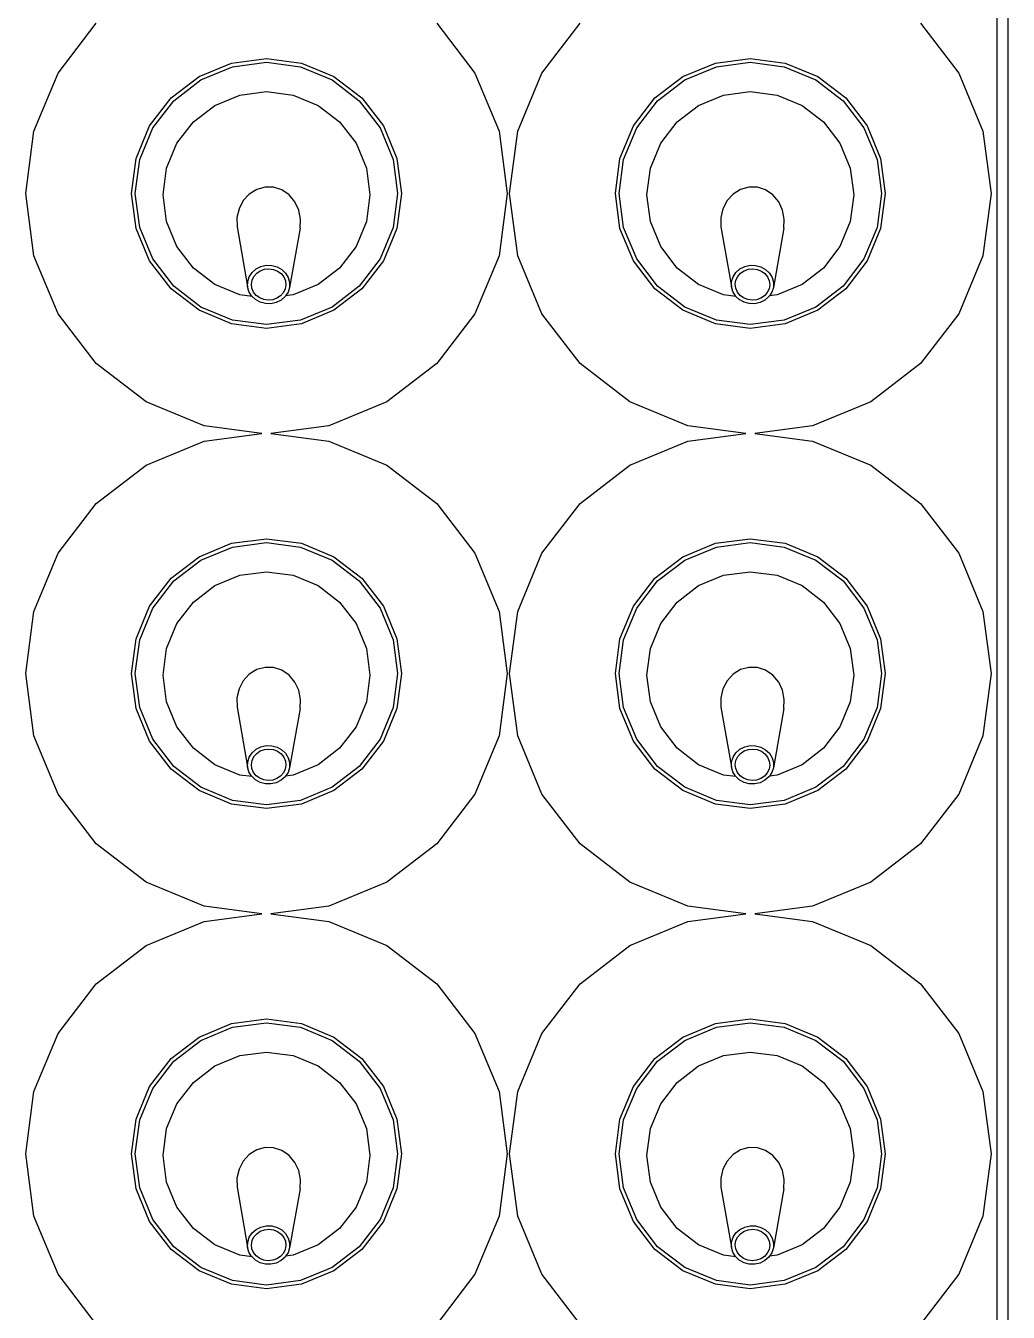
# Model space of a CAD drawing. Header units: millimetres. Extents: x 2562 to 7288, y 778 to 5635.
# Drawn here: x 5884.23 to 5901.34, y 1688.04 to 1710.43 of the extents above; entities that cross this region are included whole.
import ezdxf

# ---------------------------------------------------------------- set-up
doc = ezdxf.new("R2010")
doc.units = ezdxf.units.MM
doc.layers.add('0-gnl-gor3', color=252, linetype='Continuous')
doc.layers.add('2-tef-sabit', color=251, linetype='Continuous')

# ---------------------------------------------------------------- blocks, each defined once
blk = doc.blocks.new('ice well')
at = {"layer": '0-gnl-gor3'}
for p, q in [((62759.69, 6384.34), (62769.8, 6388.53)), ((62769.8, 6388.53), (62780.65, 6389.95)), ((62780.65, 6389.95), (62791.49, 6388.53)), ((62791.49, 6388.53), (62801.6, 6384.34)), ((62843.3, 6384.34), (62853.41, 6388.53)), ((62853.41, 6388.53), (62864.26, 6389.95)), ((62864.26, 6389.95), (62875.1, 6388.53)), ((62875.1, 6388.53), (62885.21, 6384.34)), ((62926.91, 6384.34), (62937.02, 6388.53)), ((62937.02, 6388.53), (62947.87, 6389.95)), ((62947.87, 6389.95), (62958.71, 6388.53)), ((62958.71, 6388.53), (62968.82, 6384.34)), ((62751.01, 6377.68), (62759.69, 6384.34)), ((62801.6, 6384.34), (62810.28, 6377.68)), ((62834.62, 6377.68), (62843.3, 6384.34)), ((62885.21, 6384.34), (62893.89, 6377.68)), ((62918.23, 6377.68), (62926.91, 6384.34)), ((62968.82, 6384.34), (62977.5, 6377.68)), ((62810.28, 6377.68), (62816.94, 6369)), ((62827.96, 6369), (62834.62, 6377.68)), ((62893.89, 6377.68), (62900.55, 6369)), ((62911.57, 6369), (62918.23, 6377.68)), ((62768.9, 6368.39), (62774.56, 6370.74)), ((62769.23, 6367.82), (62774.73, 6370.1)), ((62774.56, 6370.74), (62780.65, 6371.54)), ((62774.73, 6370.1), (62780.65, 6370.88)), ((62780.65, 6371.54), (62786.73, 6370.74)), ((62780.65, 6370.88), (62786.56, 6370.1)), ((62786.56, 6370.1), (62792.06, 6367.82)), ((62786.73, 6370.74), (62792.39, 6368.39)), ((62852.51, 6368.39), (62858.17, 6370.74)), ((62852.84, 6367.82), (62858.34, 6370.1)), ((62858.17, 6370.74), (62864.26, 6371.54)), ((62858.34, 6370.1), (62864.26, 6370.88)), ((62864.26, 6371.54), (62870.34, 6370.74)), ((62864.26, 6370.88), (62870.17, 6370.1)), ((62870.17, 6370.1), (62875.67, 6367.82)), ((62870.34, 6370.74), (62876, 6368.39)), ((62936.12, 6368.39), (62941.78, 6370.74)), ((62936.45, 6367.82), (62941.95, 6370.1)), ((62941.78, 6370.74), (62947.87, 6371.54)), ((62941.95, 6370.1), (62947.87, 6370.88)), ((62947.87, 6371.54), (62953.95, 6370.74)), ((62947.87, 6370.88), (62953.78, 6370.1)), ((62953.78, 6370.1), (62959.28, 6367.82)), ((62953.95, 6370.74), (62959.61, 6368.39)), ((62764.03, 6364.66), (62768.9, 6368.39)), ((62764.5, 6364.19), (62769.23, 6367.82)), ((62792.06, 6367.82), (62796.79, 6364.19)), ((62792.39, 6368.39), (62797.26, 6364.66)), ((62816.94, 6369), (62821.13, 6358.89)), ((62823.77, 6358.89), (62827.96, 6369)), ((62847.64, 6364.66), (62852.51, 6368.39)), ((62848.11, 6364.19), (62852.84, 6367.82)), ((62875.67, 6367.82), (62880.4, 6364.19)), ((62876, 6368.39), (62880.87, 6364.66)), ((62900.55, 6369), (62904.74, 6358.89)), ((62907.38, 6358.89), (62911.57, 6369)), ((62931.25, 6364.66), (62936.12, 6368.39)), ((62931.72, 6364.19), (62936.45, 6367.82)), ((62959.28, 6367.82), (62964.01, 6364.19)), ((62959.61, 6368.39), (62964.48, 6364.66)), ((62771.39, 6363.63), (62775.73, 6365.43)), ((62775.73, 6365.43), (62780.39, 6366.05)), ((62780.39, 6366.05), (62785.05, 6365.43)), ((62785.05, 6365.43), (62789.39, 6363.63)), ((62855, 6363.63), (62859.34, 6365.43)), ((62859.34, 6365.43), (62864, 6366.05)), ((62864, 6366.05), (62868.66, 6365.43)), ((62868.66, 6365.43), (62873, 6363.63)), ((62938.61, 6363.63), (62942.95, 6365.43)), ((62942.95, 6365.43), (62947.61, 6366.05)), ((62947.61, 6366.05), (62952.27, 6365.43)), ((62952.27, 6365.43), (62956.61, 6363.63)), ((62760.3, 6359.79), (62764.03, 6364.66)), ((62760.87, 6359.46), (62764.5, 6364.19)), ((62767.66, 6360.77), (62771.39, 6363.63)), ((62789.39, 6363.63), (62793.11, 6360.77)), ((62796.79, 6364.19), (62800.42, 6359.46)), ((62797.26, 6364.66), (62800.99, 6359.79)), ((62843.91, 6359.79), (62847.64, 6364.66)), ((62844.48, 6359.46), (62848.11, 6364.19)), ((62851.27, 6360.77), (62855, 6363.63)), ((62873, 6363.63), (62876.72, 6360.77)), ((62880.4, 6364.19), (62884.03, 6359.46)), ((62880.87, 6364.66), (62884.6, 6359.79)), ((62927.52, 6359.79), (62931.25, 6364.66)), ((62928.09, 6359.46), (62931.72, 6364.19)), ((62934.88, 6360.77), (62938.61, 6363.63)), ((62956.61, 6363.63), (62960.33, 6360.77)), ((62964.01, 6364.19), (62967.64, 6359.46)), ((62964.48, 6364.66), (62968.21, 6359.79)), ((62757.95, 6354.13), (62760.3, 6359.79)), ((62758.59, 6353.96), (62760.87, 6359.46)), ((62764.8, 6357.05), (62767.66, 6360.77)), ((62793.11, 6360.77), (62795.98, 6357.05)), ((62800.42, 6359.46), (62802.7, 6353.96)), ((62800.99, 6359.79), (62803.34, 6354.13)), ((62821.13, 6358.89), (62822.45, 6348.83)), ((62822.45, 6348.83), (62823.77, 6358.89)), ((62841.56, 6354.13), (62843.91, 6359.79)), ((62842.2, 6353.96), (62844.48, 6359.46)), ((62848.41, 6357.05), (62851.27, 6360.77)), ((62876.72, 6360.77), (62879.59, 6357.05)), ((62884.03, 6359.46), (62886.31, 6353.96)), ((62884.6, 6359.79), (62886.95, 6354.13)), ((62904.74, 6358.89), (62906.06, 6348.83)), ((62906.06, 6348.83), (62907.38, 6358.89)), ((62925.17, 6354.13), (62927.52, 6359.79)), ((62925.81, 6353.96), (62928.09, 6359.46)), ((62932.02, 6357.05), (62934.88, 6360.77)), ((62960.33, 6360.77), (62963.19, 6357.05)), ((62967.64, 6359.46), (62969.92, 6353.96)), ((62968.21, 6359.79), (62970.56, 6354.13)), ((62763, 6352.7), (62764.8, 6357.05)), ((62795.98, 6357.05), (62797.77, 6352.7)), ((62846.61, 6352.7), (62848.41, 6357.05)), ((62879.59, 6357.05), (62881.38, 6352.7)), ((62930.22, 6352.7), (62932.02, 6357.05)), ((62963.19, 6357.05), (62964.99, 6352.7)), ((62757.15, 6348.05), (62757.95, 6354.13)), ((62757.81, 6348.05), (62758.59, 6353.96)), ((62762.72, 6350.55), (62763, 6352.7)), ((62774.84, 6353.17), (62764.42, 6351.33)), ((62776.43, 6353.19), (62774.84, 6353.17)), ((62777.99, 6352.82), (62776.43, 6353.19)), ((62779.39, 6352.1), (62777.99, 6352.82)), ((62780.54, 6351.05), (62779.39, 6352.1)), ((62797.77, 6352.7), (62798.39, 6348.05)), ((62802.7, 6353.96), (62803.48, 6348.05)), ((62803.34, 6354.13), (62804.14, 6348.05)), ((62840.76, 6348.05), (62841.56, 6354.13)), ((62841.42, 6348.05), (62842.2, 6353.96)), ((62846.33, 6350.55), (62846.61, 6352.7)), ((62858.45, 6353.17), (62848.03, 6351.33)), ((62860.04, 6353.19), (62858.45, 6353.17)), ((62861.6, 6352.82), (62860.04, 6353.19)), ((62863, 6352.1), (62861.6, 6352.82)), ((62864.15, 6351.05), (62863, 6352.1)), ((62881.38, 6352.7), (62882, 6348.05)), ((62886.31, 6353.96), (62887.09, 6348.05)), ((62886.95, 6354.13), (62887.75, 6348.05)), ((62924.37, 6348.05), (62925.17, 6354.13)), ((62925.03, 6348.05), (62925.81, 6353.96)), ((62929.94, 6350.55), (62930.22, 6352.7)), ((62942.06, 6353.17), (62931.64, 6351.33)), ((62943.65, 6353.19), (62942.06, 6353.17)), ((62945.21, 6352.82), (62943.65, 6353.19)), ((62946.61, 6352.1), (62945.21, 6352.82)), ((62947.76, 6351.05), (62946.61, 6352.1)), ((62964.99, 6352.7), (62965.61, 6348.05)), ((62969.92, 6353.96), (62970.7, 6348.05)), ((62970.56, 6354.13), (62971.36, 6348.05)), ((62761.71, 6349.15), (62762.17, 6349.97)), ((62762.17, 6349.97), (62762.72, 6350.55)), ((62762.44, 6349.23), (62762.89, 6349.84)), ((62762.72, 6350.55), (62762.8, 6350.64)), ((62762.8, 6350.64), (62763.57, 6351.1)), ((62762.89, 6349.84), (62763.47, 6350.3)), ((62763.47, 6350.3), (62764.13, 6350.59)), ((62763.57, 6351.1), (62764.42, 6351.33)), ((62764.13, 6350.59), (62764.84, 6350.67)), ((62764.42, 6351.33), (62765.3, 6351.31)), ((62764.84, 6350.67), (62765.55, 6350.55)), ((62765.3, 6351.31), (62766.14, 6351.04)), ((62765.55, 6350.55), (62766.21, 6350.24)), ((62766.14, 6351.04), (62766.89, 6350.54)), ((62766.21, 6350.24), (62766.76, 6349.75)), ((62766.76, 6349.75), (62767.19, 6349.12)), ((62766.89, 6350.54), (62767.49, 6349.85)), ((62767.49, 6349.85), (62767.92, 6349.01)), ((62781.35, 6349.75), (62780.54, 6351.05)), ((62781.75, 6348.3), (62781.35, 6349.75)), ((62845.32, 6349.15), (62845.78, 6349.97)), ((62845.78, 6349.97), (62846.33, 6350.55)), ((62846.05, 6349.23), (62846.5, 6349.84)), ((62846.33, 6350.55), (62846.41, 6350.64)), ((62846.41, 6350.64), (62847.18, 6351.1)), ((62846.5, 6349.84), (62847.08, 6350.3)), ((62847.08, 6350.3), (62847.74, 6350.59)), ((62847.18, 6351.1), (62848.03, 6351.33)), ((62847.74, 6350.59), (62848.45, 6350.67)), ((62848.03, 6351.33), (62848.91, 6351.31)), ((62848.45, 6350.67), (62849.16, 6350.55)), ((62848.91, 6351.31), (62849.75, 6351.04)), ((62849.16, 6350.55), (62849.82, 6350.24)), ((62849.75, 6351.04), (62850.5, 6350.54)), ((62849.82, 6350.24), (62850.37, 6349.75)), ((62850.37, 6349.75), (62850.8, 6349.12)), ((62850.5, 6350.54), (62851.1, 6349.85)), ((62851.1, 6349.85), (62851.53, 6349.01)), ((62864.96, 6349.75), (62864.15, 6351.05)), ((62865.36, 6348.3), (62864.96, 6349.75)), ((62928.93, 6349.15), (62929.39, 6349.97)), ((62929.39, 6349.97), (62929.94, 6350.55)), ((62929.66, 6349.23), (62930.11, 6349.84)), ((62929.94, 6350.55), (62930.02, 6350.64)), ((62930.02, 6350.64), (62930.79, 6351.1)), ((62930.11, 6349.84), (62930.69, 6350.3)), ((62930.69, 6350.3), (62931.35, 6350.59)), ((62930.79, 6351.1), (62931.64, 6351.33)), ((62931.35, 6350.59), (62932.06, 6350.67)), ((62931.64, 6351.33), (62932.52, 6351.31)), ((62932.06, 6350.67), (62932.77, 6350.55)), ((62932.52, 6351.31), (62933.36, 6351.04)), ((62932.77, 6350.55), (62933.43, 6350.24)), ((62933.36, 6351.04), (62934.11, 6350.54)), ((62933.43, 6350.24), (62933.98, 6349.75)), ((62933.98, 6349.75), (62934.41, 6349.12)), ((62934.11, 6350.54), (62934.71, 6349.85)), ((62934.71, 6349.85), (62935.14, 6349.01)), ((62948.57, 6349.75), (62947.76, 6351.05)), ((62948.97, 6348.3), (62948.57, 6349.75)), ((62757.95, 6341.96), (62757.15, 6348.05)), ((62758.59, 6342.13), (62757.81, 6348.05)), ((62761.45, 6347.27), (62761.47, 6348.23)), ((62761.47, 6348.23), (62761.71, 6349.15)), ((62762.05, 6347.73), (62762.16, 6348.51)), ((62762.13, 6346.96), (62762.05, 6347.73)), ((62762.16, 6348.51), (62762.44, 6349.23)), ((62767.19, 6349.12), (62767.45, 6348.39)), ((62767.53, 6347.61), (62767.42, 6346.84)), ((62767.45, 6348.39), (62767.53, 6347.61)), ((62767.92, 6349.01), (62768.13, 6348.08)), ((62768.13, 6348.08), (62768.11, 6347.12)), ((62781.72, 6346.81), (62781.75, 6348.3)), ((62798.39, 6348.05), (62797.77, 6343.39)), ((62803.48, 6348.05), (62802.7, 6342.13)), ((62804.14, 6348.05), (62803.34, 6341.96)), ((62841.56, 6341.96), (62840.76, 6348.05)), ((62842.2, 6342.13), (62841.42, 6348.05)), ((62845.06, 6347.27), (62845.08, 6348.23)), ((62845.08, 6348.23), (62845.32, 6349.15)), ((62845.66, 6347.73), (62845.77, 6348.51)), ((62845.74, 6346.96), (62845.66, 6347.73)), ((62845.77, 6348.51), (62846.05, 6349.23)), ((62850.8, 6349.12), (62851.06, 6348.39)), ((62851.14, 6347.61), (62851.03, 6346.84)), ((62851.06, 6348.39), (62851.14, 6347.61)), ((62851.53, 6349.01), (62851.74, 6348.08)), ((62851.74, 6348.08), (62851.72, 6347.12)), ((62865.33, 6346.81), (62865.36, 6348.3)), ((62882, 6348.05), (62881.38, 6343.39)), ((62887.09, 6348.05), (62886.31, 6342.13)), ((62887.75, 6348.05), (62886.95, 6341.96)), ((62925.17, 6341.96), (62924.37, 6348.05)), ((62925.81, 6342.13), (62925.03, 6348.05)), ((62928.67, 6347.27), (62928.69, 6348.23)), ((62928.69, 6348.23), (62928.93, 6349.15)), ((62929.27, 6347.73), (62929.38, 6348.51)), ((62929.35, 6346.96), (62929.27, 6347.73)), ((62929.38, 6348.51), (62929.66, 6349.23)), ((62934.41, 6349.12), (62934.67, 6348.39)), ((62934.75, 6347.61), (62934.64, 6346.84)), ((62934.67, 6348.39), (62934.75, 6347.61)), ((62935.14, 6349.01), (62935.35, 6348.08)), ((62935.35, 6348.08), (62935.33, 6347.12)), ((62948.94, 6346.81), (62948.97, 6348.3)), ((62965.61, 6348.05), (62964.99, 6343.39)), ((62970.7, 6348.05), (62969.92, 6342.13)), ((62971.36, 6348.05), (62970.56, 6341.96)), ((62761.66, 6346.34), (62761.45, 6347.27)), ((62762.08, 6345.49), (62761.66, 6346.34)), ((62762.69, 6344.8), (62762.08, 6345.49)), ((62762.39, 6346.23), (62762.13, 6346.96)), ((62762.81, 6345.6), (62762.39, 6346.23)), ((62763.37, 6345.11), (62762.81, 6345.6)), ((62766.68, 6345.51), (62766.11, 6345.04)), ((62767.13, 6346.12), (62766.68, 6345.51)), ((62767.41, 6345.37), (62766.78, 6344.71)), ((62767.42, 6346.84), (62767.13, 6346.12)), ((62767.86, 6346.2), (62767.41, 6345.37)), ((62768.11, 6347.12), (62767.86, 6346.2)), ((62780.38, 6344.11), (62781.25, 6345.37)), ((62781.25, 6345.37), (62781.72, 6346.81)), ((62822.45, 6347.26), (62821.13, 6337.2)), ((62823.77, 6337.2), (62822.45, 6347.26)), ((62845.27, 6346.34), (62845.06, 6347.27)), ((62845.69, 6345.49), (62845.27, 6346.34)), ((62846.3, 6344.8), (62845.69, 6345.49)), ((62846, 6346.23), (62845.74, 6346.96)), ((62846.42, 6345.6), (62846, 6346.23)), ((62846.98, 6345.11), (62846.42, 6345.6)), ((62850.29, 6345.51), (62849.72, 6345.04)), ((62850.74, 6346.12), (62850.29, 6345.51)), ((62851.02, 6345.37), (62850.39, 6344.71)), ((62851.03, 6346.84), (62850.74, 6346.12)), ((62851.47, 6346.2), (62851.02, 6345.37)), ((62851.72, 6347.12), (62851.47, 6346.2)), ((62863.99, 6344.11), (62864.86, 6345.37)), ((62864.86, 6345.37), (62865.33, 6346.81)), ((62906.06, 6347.26), (62904.74, 6337.2)), ((62907.38, 6337.2), (62906.06, 6347.26)), ((62928.88, 6346.34), (62928.67, 6347.27)), ((62929.3, 6345.49), (62928.88, 6346.34)), ((62929.91, 6344.8), (62929.3, 6345.49)), ((62929.61, 6346.23), (62929.35, 6346.96)), ((62930.03, 6345.6), (62929.61, 6346.23)), ((62930.59, 6345.11), (62930.03, 6345.6)), ((62933.9, 6345.51), (62933.33, 6345.04)), ((62934.35, 6346.12), (62933.9, 6345.51)), ((62934.63, 6345.37), (62934, 6344.71)), ((62934.64, 6346.84), (62934.35, 6346.12)), ((62935.08, 6346.2), (62934.63, 6345.37)), ((62935.33, 6347.12), (62935.08, 6346.2)), ((62947.6, 6344.11), (62948.47, 6345.37)), ((62948.47, 6345.37), (62948.94, 6346.81)), ((62762.83, 6344.71), (62762.69, 6344.8)), ((62763, 6343.39), (62762.83, 6344.71)), ((62763.44, 6344.3), (62762.83, 6344.71)), ((62764.8, 6339.05), (62763, 6343.39)), ((62764.02, 6344.79), (62763.37, 6345.11)), ((62764.28, 6344.04), (62763.44, 6344.3)), ((62764.73, 6344.67), (62764.02, 6344.79)), ((62765.16, 6344.02), (62764.28, 6344.04)), ((62774.6, 6342.21), (62764.28, 6344.04)), ((62765.44, 6344.76), (62764.73, 6344.67)), ((62766.01, 6344.25), (62765.16, 6344.02)), ((62766.11, 6345.04), (62765.44, 6344.76)), ((62766.78, 6344.71), (62766.01, 6344.25)), ((62777.75, 6342.44), (62779.18, 6343.11)), ((62779.18, 6343.11), (62780.38, 6344.11)), ((62797.77, 6343.39), (62795.98, 6339.05)), ((62846.44, 6344.71), (62846.3, 6344.8)), ((62846.61, 6343.39), (62846.44, 6344.71)), ((62847.05, 6344.3), (62846.44, 6344.71)), ((62848.41, 6339.05), (62846.61, 6343.39)), ((62847.63, 6344.79), (62846.98, 6345.11)), ((62847.89, 6344.04), (62847.05, 6344.3)), ((62848.34, 6344.67), (62847.63, 6344.79)), ((62848.77, 6344.02), (62847.89, 6344.04)), ((62858.21, 6342.21), (62847.89, 6344.04)), ((62849.05, 6344.76), (62848.34, 6344.67)), ((62849.62, 6344.25), (62848.77, 6344.02)), ((62849.72, 6345.04), (62849.05, 6344.76)), ((62850.39, 6344.71), (62849.62, 6344.25)), ((62861.36, 6342.44), (62862.79, 6343.11)), ((62862.79, 6343.11), (62863.99, 6344.11)), ((62881.38, 6343.39), (62879.59, 6339.05)), ((62930.05, 6344.71), (62929.91, 6344.8)), ((62930.22, 6343.39), (62930.05, 6344.71)), ((62930.66, 6344.3), (62930.05, 6344.71)), ((62932.02, 6339.05), (62930.22, 6343.39)), ((62931.24, 6344.79), (62930.59, 6345.11)), ((62931.5, 6344.04), (62930.66, 6344.3)), ((62931.95, 6344.67), (62931.24, 6344.79)), ((62932.38, 6344.02), (62931.5, 6344.04)), ((62941.82, 6342.21), (62931.5, 6344.04)), ((62932.66, 6344.76), (62931.95, 6344.67)), ((62933.23, 6344.25), (62932.38, 6344.02)), ((62933.33, 6345.04), (62932.66, 6344.76)), ((62934, 6344.71), (62933.23, 6344.25)), ((62944.97, 6342.44), (62946.4, 6343.11)), ((62946.4, 6343.11), (62947.6, 6344.11)), ((62964.99, 6343.39), (62963.19, 6339.05)), ((62760.3, 6336.3), (62757.95, 6341.96)), ((62760.87, 6336.63), (62758.59, 6342.13)), ((62774.6, 6342.21), (62776.18, 6342.13)), ((62776.18, 6342.13), (62777.75, 6342.44)), ((62802.7, 6342.13), (62800.42, 6336.63)), ((62803.34, 6341.96), (62800.99, 6336.3)), ((62843.91, 6336.3), (62841.56, 6341.96)), ((62844.48, 6336.63), (62842.2, 6342.13)), ((62858.21, 6342.21), (62859.79, 6342.13)), ((62859.79, 6342.13), (62861.36, 6342.44)), ((62886.31, 6342.13), (62884.03, 6336.63)), ((62886.95, 6341.96), (62884.6, 6336.3)), ((62927.52, 6336.3), (62925.17, 6341.96)), ((62928.09, 6336.63), (62925.81, 6342.13)), ((62941.82, 6342.21), (62943.4, 6342.13)), ((62943.4, 6342.13), (62944.97, 6342.44)), ((62969.92, 6342.13), (62967.64, 6336.63)), ((62970.56, 6341.96), (62968.21, 6336.3)), ((62767.66, 6335.32), (62764.8, 6339.05)), ((62795.98, 6339.05), (62793.11, 6335.32)), ((62851.27, 6335.32), (62848.41, 6339.05)), ((62879.59, 6339.05), (62876.72, 6335.32)), ((62934.88, 6335.32), (62932.02, 6339.05)), ((62963.19, 6339.05), (62960.33, 6335.32)), ((62764.03, 6331.43), (62760.3, 6336.3)), ((62764.5, 6331.9), (62760.87, 6336.63)), ((62800.42, 6336.63), (62796.79, 6331.9)), ((62800.99, 6336.3), (62797.26, 6331.43)), ((62821.13, 6337.2), (62816.94, 6327.09)), ((62827.96, 6327.09), (62823.77, 6337.2)), ((62847.64, 6331.43), (62843.91, 6336.3)), ((62848.11, 6331.9), (62844.48, 6336.63)), ((62884.03, 6336.63), (62880.4, 6331.9)), ((62884.6, 6336.3), (62880.87, 6331.43)), ((62904.74, 6337.2), (62900.55, 6327.09)), ((62911.57, 6327.09), (62907.38, 6337.2)), ((62931.25, 6331.43), (62927.52, 6336.3)), ((62931.72, 6331.9), (62928.09, 6336.63)), ((62967.64, 6336.63), (62964.01, 6331.9)), ((62968.21, 6336.3), (62964.48, 6331.43)), ((62771.39, 6332.46), (62767.66, 6335.32)), ((62793.11, 6335.32), (62789.39, 6332.46)), ((62855, 6332.46), (62851.27, 6335.32)), ((62876.72, 6335.32), (62873, 6332.46)), ((62938.61, 6332.46), (62934.88, 6335.32)), ((62960.33, 6335.32), (62956.61, 6332.46)), ((62769.23, 6328.27), (62764.5, 6331.9)), ((62775.73, 6330.66), (62771.39, 6332.46)), ((62789.39, 6332.46), (62785.05, 6330.66)), ((62796.79, 6331.9), (62792.06, 6328.27)), ((62852.84, 6328.27), (62848.11, 6331.9)), ((62859.34, 6330.66), (62855, 6332.46)), ((62873, 6332.46), (62868.66, 6330.66)), ((62880.4, 6331.9), (62875.67, 6328.27)), ((62936.45, 6328.27), (62931.72, 6331.9)), ((62942.95, 6330.66), (62938.61, 6332.46)), ((62956.61, 6332.46), (62952.27, 6330.66)), ((62964.01, 6331.9), (62959.28, 6328.27)), ((62768.9, 6327.7), (62764.03, 6331.43)), ((62780.39, 6330.05), (62775.73, 6330.66)), ((62785.05, 6330.66), (62780.39, 6330.05)), ((62797.26, 6331.43), (62792.39, 6327.7)), ((62852.51, 6327.7), (62847.64, 6331.43)), ((62864, 6330.05), (62859.34, 6330.66)), ((62868.66, 6330.66), (62864, 6330.05)), ((62880.87, 6331.43), (62876, 6327.7)), ((62936.12, 6327.7), (62931.25, 6331.43)), ((62947.61, 6330.05), (62942.95, 6330.66)), ((62952.27, 6330.66), (62947.61, 6330.05)), ((62964.48, 6331.43), (62959.61, 6327.7)), ((62774.56, 6325.35), (62768.9, 6327.7)), ((62774.73, 6325.99), (62769.23, 6328.27)), ((62792.06, 6328.27), (62786.56, 6325.99)), ((62792.39, 6327.7), (62786.73, 6325.35)), ((62858.17, 6325.35), (62852.51, 6327.7)), ((62858.34, 6325.99), (62852.84, 6328.27)), ((62875.67, 6328.27), (62870.17, 6325.99)), ((62876, 6327.7), (62870.34, 6325.35)), ((62941.78, 6325.35), (62936.12, 6327.7)), ((62941.95, 6325.99), (62936.45, 6328.27)), ((62959.28, 6328.27), (62953.78, 6325.99)), ((62959.61, 6327.7), (62953.95, 6325.35)), ((62780.65, 6324.55), (62774.56, 6325.35)), ((62780.65, 6325.21), (62774.73, 6325.99)), ((62786.56, 6325.99), (62780.65, 6325.21)), ((62786.73, 6325.35), (62780.65, 6324.55)), ((62816.94, 6327.09), (62810.28, 6318.41)), ((62834.62, 6318.41), (62827.96, 6327.09)), ((62864.26, 6324.55), (62858.17, 6325.35)), ((62864.26, 6325.21), (62858.34, 6325.99)), ((62870.17, 6325.99), (62864.26, 6325.21)), ((62870.34, 6325.35), (62864.26, 6324.55)), ((62900.55, 6327.09), (62893.89, 6318.41)), ((62918.23, 6318.41), (62911.57, 6327.09)), ((62947.87, 6324.55), (62941.78, 6325.35)), ((62947.87, 6325.21), (62941.95, 6325.99)), ((62953.78, 6325.99), (62947.87, 6325.21)), ((62953.95, 6325.35), (62947.87, 6324.55)), ((62759.69, 6311.75), (62751.01, 6318.41)), ((62810.28, 6318.41), (62801.6, 6311.75)), ((62843.3, 6311.75), (62834.62, 6318.41)), ((62893.89, 6318.41), (62885.21, 6311.75)), ((62926.91, 6311.75), (62918.23, 6318.41)), ((62977.5, 6318.41), (62968.82, 6311.75)), ((62769.8, 6307.56), (62759.69, 6311.75)), ((62801.6, 6311.75), (62791.49, 6307.56)), ((62853.41, 6307.56), (62843.3, 6311.75)), ((62885.21, 6311.75), (62875.1, 6307.56)), ((62937.02, 6307.56), (62926.91, 6311.75)), ((62968.82, 6311.75), (62958.71, 6307.56)), ((62780.65, 6306.14), (62769.8, 6307.56)), ((62791.49, 6307.56), (62780.65, 6306.14)), ((62864.26, 6306.14), (62853.41, 6307.56)), ((62875.1, 6307.56), (62864.26, 6306.14)), ((62947.87, 6306.14), (62937.02, 6307.56)), ((62958.71, 6307.56), (62947.87, 6306.14)), ((62769.8, 6304.29), (62780.65, 6305.72)), ((62780.65, 6305.72), (62791.49, 6304.29)), ((62853.41, 6304.29), (62864.26, 6305.72)), ((62864.26, 6305.72), (62875.1, 6304.29)), ((62937.02, 6304.29), (62947.87, 6305.72)), ((62947.87, 6305.72), (62958.71, 6304.29)), ((62759.69, 6300.1), (62769.8, 6304.29)), ((62791.49, 6304.29), (62801.6, 6300.1)), ((62843.3, 6300.1), (62853.41, 6304.29)), ((62875.1, 6304.29), (62885.21, 6300.1)), ((62926.91, 6300.1), (62937.02, 6304.29)), ((62958.71, 6304.29), (62968.82, 6300.1)), ((62751.01, 6293.44), (62759.69, 6300.1)), ((62801.6, 6300.1), (62810.28, 6293.44)), ((62834.62, 6293.44), (62843.3, 6300.1)), ((62885.21, 6300.1), (62893.89, 6293.44)), ((62918.23, 6293.44), (62926.91, 6300.1)), ((62968.82, 6300.1), (62977.5, 6293.44)), ((62810.28, 6293.44), (62816.94, 6284.76)), ((62827.96, 6284.76), (62834.62, 6293.44)), ((62893.89, 6293.44), (62900.55, 6284.76)), ((62911.57, 6284.76), (62918.23, 6293.44)), ((62774.56, 6286.5), (62780.65, 6287.3)), ((62780.65, 6287.3), (62786.73, 6286.5)), ((62858.17, 6286.5), (62864.26, 6287.3)), ((62864.26, 6287.3), (62870.34, 6286.5)), ((62941.78, 6286.5), (62947.87, 6287.3)), ((62947.87, 6287.3), (62953.95, 6286.5)), ((62768.9, 6284.15), (62774.56, 6286.5)), ((62769.23, 6283.59), (62774.73, 6285.87)), ((62774.73, 6285.87), (62780.65, 6286.65)), ((62780.65, 6286.65), (62786.56, 6285.87)), ((62786.56, 6285.87), (62792.06, 6283.59)), ((62786.73, 6286.5), (62792.39, 6284.15)), ((62816.94, 6284.76), (62821.13, 6274.66)), ((62823.77, 6274.66), (62827.96, 6284.76)), ((62852.51, 6284.15), (62858.17, 6286.5)), ((62852.84, 6283.59), (62858.34, 6285.87)), ((62858.34, 6285.87), (62864.26, 6286.65)), ((62864.26, 6286.65), (62870.17, 6285.87)), ((62870.17, 6285.87), (62875.67, 6283.59)), ((62870.34, 6286.5), (62876, 6284.15)), ((62900.55, 6284.76), (62904.74, 6274.66)), ((62907.38, 6274.66), (62911.57, 6284.76)), ((62936.12, 6284.15), (62941.78, 6286.5)), ((62936.45, 6283.59), (62941.95, 6285.87)), ((62941.95, 6285.87), (62947.87, 6286.65)), ((62947.87, 6286.65), (62953.78, 6285.87)), ((62953.78, 6285.87), (62959.28, 6283.59)), ((62953.95, 6286.5), (62959.61, 6284.15)), ((62764.03, 6280.42), (62768.9, 6284.15)), ((62764.5, 6279.96), (62769.23, 6283.59)), ((62792.06, 6283.59), (62796.79, 6279.96)), ((62792.39, 6284.15), (62797.26, 6280.42)), ((62847.64, 6280.42), (62852.51, 6284.15)), ((62848.11, 6279.96), (62852.84, 6283.59)), ((62875.67, 6283.59), (62880.4, 6279.96)), ((62876, 6284.15), (62880.87, 6280.42)), ((62931.25, 6280.42), (62936.12, 6284.15)), ((62931.72, 6279.96), (62936.45, 6283.59)), ((62959.28, 6283.59), (62964.01, 6279.96)), ((62959.61, 6284.15), (62964.48, 6280.42)), ((62760.3, 6275.56), (62764.03, 6280.42)), ((62771.39, 6279.4), (62775.73, 6281.2)), ((62775.73, 6281.2), (62780.39, 6281.81)), ((62780.39, 6281.81), (62785.05, 6281.2)), ((62785.05, 6281.2), (62789.39, 6279.4)), ((62797.26, 6280.42), (62800.99, 6275.56)), ((62843.91, 6275.56), (62847.64, 6280.42)), ((62855, 6279.4), (62859.34, 6281.2)), ((62859.34, 6281.2), (62864, 6281.81)), ((62864, 6281.81), (62868.66, 6281.2)), ((62868.66, 6281.2), (62873, 6279.4)), ((62880.87, 6280.42), (62884.6, 6275.56)), ((62927.52, 6275.56), (62931.25, 6280.42)), ((62938.61, 6279.4), (62942.95, 6281.2)), ((62942.95, 6281.2), (62947.61, 6281.81)), ((62947.61, 6281.81), (62952.27, 6281.2)), ((62952.27, 6281.2), (62956.61, 6279.4)), ((62964.48, 6280.42), (62968.21, 6275.56)), ((62760.87, 6275.23), (62764.5, 6279.96)), ((62767.66, 6276.54), (62771.39, 6279.4)), ((62789.39, 6279.4), (62793.11, 6276.54)), ((62796.79, 6279.96), (62800.42, 6275.23)), ((62844.48, 6275.23), (62848.11, 6279.96)), ((62851.27, 6276.54), (62855, 6279.4)), ((62873, 6279.4), (62876.72, 6276.54)), ((62880.4, 6279.96), (62884.03, 6275.23)), ((62928.09, 6275.23), (62931.72, 6279.96)), ((62934.88, 6276.54), (62938.61, 6279.4)), ((62956.61, 6279.4), (62960.33, 6276.54)), ((62964.01, 6279.96), (62967.64, 6275.23)), ((62764.8, 6272.81), (62767.66, 6276.54)), ((62793.11, 6276.54), (62795.98, 6272.81)), ((62848.41, 6272.81), (62851.27, 6276.54)), ((62876.72, 6276.54), (62879.59, 6272.81)), ((62932.02, 6272.81), (62934.88, 6276.54)), ((62960.33, 6276.54), (62963.19, 6272.81)), ((62757.95, 6269.89), (62760.3, 6275.56)), ((62758.59, 6269.72), (62760.87, 6275.23)), ((62800.42, 6275.23), (62802.7, 6269.72)), ((62800.99, 6275.56), (62803.34, 6269.89)), ((62821.13, 6274.66), (62822.45, 6264.6)), ((62822.45, 6264.6), (62823.77, 6274.66)), ((62841.56, 6269.89), (62843.91, 6275.56)), ((62842.2, 6269.72), (62844.48, 6275.23)), ((62884.03, 6275.23), (62886.31, 6269.72)), ((62884.6, 6275.56), (62886.95, 6269.89)), ((62904.74, 6274.66), (62906.06, 6264.6)), ((62906.06, 6264.6), (62907.38, 6274.66)), ((62925.17, 6269.89), (62927.52, 6275.56)), ((62925.81, 6269.72), (62928.09, 6275.23)), ((62967.64, 6275.23), (62969.92, 6269.72)), ((62968.21, 6275.56), (62970.56, 6269.89)), ((62763, 6268.47), (62764.8, 6272.81)), ((62795.98, 6272.81), (62797.77, 6268.47)), ((62846.61, 6268.47), (62848.41, 6272.81)), ((62879.59, 6272.81), (62881.38, 6268.47)), ((62930.22, 6268.47), (62932.02, 6272.81)), ((62963.19, 6272.81), (62964.99, 6268.47)), ((62757.15, 6263.81), (62757.95, 6269.89)), ((62757.81, 6263.81), (62758.59, 6269.72)), ((62802.7, 6269.72), (62803.48, 6263.81)), ((62803.34, 6269.89), (62804.14, 6263.81)), ((62840.76, 6263.81), (62841.56, 6269.89)), ((62841.42, 6263.81), (62842.2, 6269.72)), ((62886.31, 6269.72), (62887.09, 6263.81)), ((62886.95, 6269.89), (62887.75, 6263.81)), ((62924.37, 6263.81), (62925.17, 6269.89)), ((62925.03, 6263.81), (62925.81, 6269.72)), ((62969.92, 6269.72), (62970.7, 6263.81)), ((62970.56, 6269.89), (62971.36, 6263.81)), ((62762.72, 6266.31), (62763, 6268.47)), ((62762.8, 6266.4), (62763.57, 6266.86)), ((62763.57, 6266.86), (62764.42, 6267.09)), ((62774.84, 6268.94), (62764.42, 6267.09)), ((62764.42, 6267.09), (62765.3, 6267.07)), ((62765.3, 6267.07), (62766.14, 6266.8)), ((62776.43, 6268.95), (62774.84, 6268.94)), ((62777.99, 6268.59), (62776.43, 6268.95)), ((62779.39, 6267.86), (62777.99, 6268.59)), ((62780.54, 6266.81), (62779.39, 6267.86)), ((62797.77, 6268.47), (62798.39, 6263.81)), ((62846.33, 6266.31), (62846.61, 6268.47)), ((62846.41, 6266.4), (62847.18, 6266.86)), ((62847.18, 6266.86), (62848.03, 6267.09)), ((62858.45, 6268.94), (62848.03, 6267.09)), ((62848.03, 6267.09), (62848.91, 6267.07)), ((62848.91, 6267.07), (62849.75, 6266.8)), ((62860.04, 6268.95), (62858.45, 6268.94)), ((62861.6, 6268.59), (62860.04, 6268.95)), ((62863, 6267.86), (62861.6, 6268.59)), ((62864.15, 6266.81), (62863, 6267.86)), ((62881.38, 6268.47), (62882, 6263.81)), ((62929.94, 6266.31), (62930.22, 6268.47)), ((62930.02, 6266.4), (62930.79, 6266.86)), ((62930.79, 6266.86), (62931.64, 6267.09)), ((62942.06, 6268.94), (62931.64, 6267.09)), ((62931.64, 6267.09), (62932.52, 6267.07)), ((62932.52, 6267.07), (62933.36, 6266.8)), ((62943.65, 6268.95), (62942.06, 6268.94)), ((62945.21, 6268.59), (62943.65, 6268.95)), ((62946.61, 6267.86), (62945.21, 6268.59)), ((62947.76, 6266.81), (62946.61, 6267.86)), ((62964.99, 6268.47), (62965.61, 6263.81)), ((62761.47, 6263.99), (62761.71, 6264.91)), ((62761.71, 6264.91), (62762.17, 6265.73)), ((62762.16, 6264.27), (62762.44, 6264.99)), ((62762.17, 6265.73), (62762.72, 6266.31)), ((62762.44, 6264.99), (62762.89, 6265.6)), ((62762.72, 6266.31), (62762.8, 6266.4)), ((62762.89, 6265.6), (62763.47, 6266.06)), ((62763.47, 6266.06), (62764.13, 6266.35)), ((62764.13, 6266.35), (62764.84, 6266.44)), ((62764.84, 6266.44), (62765.55, 6266.32)), ((62765.55, 6266.32), (62766.21, 6266)), ((62766.14, 6266.8), (62766.89, 6266.31)), ((62766.21, 6266), (62766.76, 6265.51)), ((62766.76, 6265.51), (62767.19, 6264.88)), ((62766.89, 6266.31), (62767.49, 6265.61)), ((62767.19, 6264.88), (62767.45, 6264.15)), ((62767.49, 6265.61), (62767.92, 6264.77)), ((62767.92, 6264.77), (62768.13, 6263.84)), ((62781.35, 6265.52), (62780.54, 6266.81)), ((62781.75, 6264.07), (62781.35, 6265.52)), ((62845.08, 6263.99), (62845.32, 6264.91)), ((62845.32, 6264.91), (62845.78, 6265.73)), ((62845.77, 6264.27), (62846.05, 6264.99)), ((62845.78, 6265.73), (62846.33, 6266.31)), ((62846.05, 6264.99), (62846.5, 6265.6)), ((62846.33, 6266.31), (62846.41, 6266.4)), ((62846.5, 6265.6), (62847.08, 6266.06)), ((62847.08, 6266.06), (62847.74, 6266.35)), ((62847.74, 6266.35), (62848.45, 6266.44)), ((62848.45, 6266.44), (62849.16, 6266.32)), ((62849.16, 6266.32), (62849.82, 6266)), ((62849.75, 6266.8), (62850.5, 6266.31)), ((62849.82, 6266), (62850.37, 6265.51)), ((62850.37, 6265.51), (62850.8, 6264.88)), ((62850.5, 6266.31), (62851.1, 6265.61)), ((62850.8, 6264.88), (62851.06, 6264.15)), ((62851.1, 6265.61), (62851.53, 6264.77)), ((62851.53, 6264.77), (62851.74, 6263.84)), ((62864.96, 6265.52), (62864.15, 6266.81)), ((62865.36, 6264.07), (62864.96, 6265.52)), ((62928.69, 6263.99), (62928.93, 6264.91)), ((62928.93, 6264.91), (62929.39, 6265.73)), ((62929.38, 6264.27), (62929.66, 6264.99)), ((62929.39, 6265.73), (62929.94, 6266.31)), ((62929.66, 6264.99), (62930.11, 6265.6)), ((62929.94, 6266.31), (62930.02, 6266.4)), ((62930.11, 6265.6), (62930.69, 6266.06)), ((62930.69, 6266.06), (62931.35, 6266.35)), ((62931.35, 6266.35), (62932.06, 6266.44)), ((62932.06, 6266.44), (62932.77, 6266.32)), ((62932.77, 6266.32), (62933.43, 6266)), ((62933.36, 6266.8), (62934.11, 6266.31)), ((62933.43, 6266), (62933.98, 6265.51)), ((62933.98, 6265.51), (62934.41, 6264.88)), ((62934.11, 6266.31), (62934.71, 6265.61)), ((62934.41, 6264.88), (62934.67, 6264.15)), ((62934.71, 6265.61), (62935.14, 6264.77)), ((62935.14, 6264.77), (62935.35, 6263.84)), ((62948.57, 6265.52), (62947.76, 6266.81)), ((62948.97, 6264.07), (62948.57, 6265.52)), ((62757.95, 6257.73), (62757.15, 6263.81)), ((62758.59, 6257.9), (62757.81, 6263.81)), ((62761.45, 6263.03), (62761.47, 6263.99)), ((62761.66, 6262.1), (62761.45, 6263.03)), ((62762.05, 6263.5), (62762.16, 6264.27)), ((62762.13, 6262.72), (62762.05, 6263.5)), ((62762.39, 6261.99), (62762.13, 6262.72)), ((62767.42, 6262.6), (62767.13, 6261.88)), ((62767.53, 6263.37), (62767.42, 6262.6)), ((62767.45, 6264.15), (62767.53, 6263.37)), ((62768.11, 6262.88), (62767.86, 6261.96)), ((62768.13, 6263.84), (62768.11, 6262.88)), ((62781.25, 6261.14), (62781.72, 6262.57)), ((62781.72, 6262.57), (62781.75, 6264.07)), ((62798.39, 6263.81), (62797.77, 6259.15)), ((62803.48, 6263.81), (62802.7, 6257.9)), ((62804.14, 6263.81), (62803.34, 6257.73)), ((62822.45, 6263.02), (62821.13, 6252.96)), ((62823.77, 6252.96), (62822.45, 6263.02)), ((62841.56, 6257.73), (62840.76, 6263.81)), ((62842.2, 6257.9), (62841.42, 6263.81)), ((62845.06, 6263.03), (62845.08, 6263.99)), ((62845.27, 6262.1), (62845.06, 6263.03)), ((62845.66, 6263.5), (62845.77, 6264.27)), ((62845.74, 6262.72), (62845.66, 6263.5)), ((62846, 6261.99), (62845.74, 6262.72)), ((62851.03, 6262.6), (62850.74, 6261.88)), ((62851.14, 6263.37), (62851.03, 6262.6)), ((62851.06, 6264.15), (62851.14, 6263.37)), ((62851.72, 6262.88), (62851.47, 6261.96)), ((62851.74, 6263.84), (62851.72, 6262.88)), ((62864.86, 6261.14), (62865.33, 6262.57)), ((62865.33, 6262.57), (62865.36, 6264.07)), ((62882, 6263.81), (62881.38, 6259.15)), ((62887.09, 6263.81), (62886.31, 6257.9)), ((62887.75, 6263.81), (62886.95, 6257.73)), ((62906.06, 6263.02), (62904.74, 6252.96)), ((62907.38, 6252.96), (62906.06, 6263.02)), ((62925.17, 6257.73), (62924.37, 6263.81)), ((62925.81, 6257.9), (62925.03, 6263.81)), ((62928.67, 6263.03), (62928.69, 6263.99)), ((62928.88, 6262.1), (62928.67, 6263.03)), ((62929.27, 6263.5), (62929.38, 6264.27)), ((62929.35, 6262.72), (62929.27, 6263.5)), ((62929.61, 6261.99), (62929.35, 6262.72)), ((62934.64, 6262.6), (62934.35, 6261.88)), ((62934.75, 6263.37), (62934.64, 6262.6)), ((62934.67, 6264.15), (62934.75, 6263.37)), ((62935.33, 6262.88), (62935.08, 6261.96)), ((62935.35, 6263.84), (62935.33, 6262.88)), ((62948.47, 6261.14), (62948.94, 6262.57)), ((62948.94, 6262.57), (62948.97, 6264.07)), ((62965.61, 6263.81), (62964.99, 6259.15)), ((62970.7, 6263.81), (62969.92, 6257.9)), ((62971.36, 6263.81), (62970.56, 6257.73)), ((62762.08, 6261.26), (62761.66, 6262.1)), ((62762.69, 6260.57), (62762.08, 6261.26)), ((62762.81, 6261.36), (62762.39, 6261.99)), ((62762.83, 6260.48), (62762.69, 6260.57)), ((62763.37, 6260.87), (62762.81, 6261.36)), ((62763, 6259.15), (62762.83, 6260.48)), ((62763.44, 6260.07), (62762.83, 6260.48)), ((62764.02, 6260.55), (62763.37, 6260.87)), ((62764.73, 6260.44), (62764.02, 6260.55)), ((62765.44, 6260.52), (62764.73, 6260.44)), ((62766.11, 6260.81), (62765.44, 6260.52)), ((62766.78, 6260.47), (62766.01, 6260.01)), ((62766.68, 6261.27), (62766.11, 6260.81)), ((62767.13, 6261.88), (62766.68, 6261.27)), ((62767.41, 6261.14), (62766.78, 6260.47)), ((62767.86, 6261.96), (62767.41, 6261.14)), ((62780.38, 6259.88), (62781.25, 6261.14)), ((62845.69, 6261.26), (62845.27, 6262.1)), ((62846.3, 6260.57), (62845.69, 6261.26)), ((62846.42, 6261.36), (62846, 6261.99)), ((62846.44, 6260.48), (62846.3, 6260.57)), ((62846.98, 6260.87), (62846.42, 6261.36)), ((62846.61, 6259.15), (62846.44, 6260.48)), ((62847.05, 6260.07), (62846.44, 6260.48)), ((62847.63, 6260.55), (62846.98, 6260.87)), ((62848.34, 6260.44), (62847.63, 6260.55)), ((62849.05, 6260.52), (62848.34, 6260.44)), ((62849.72, 6260.81), (62849.05, 6260.52)), ((62850.39, 6260.47), (62849.62, 6260.01)), ((62850.29, 6261.27), (62849.72, 6260.81)), ((62850.74, 6261.88), (62850.29, 6261.27)), ((62851.02, 6261.14), (62850.39, 6260.47)), ((62851.47, 6261.96), (62851.02, 6261.14)), ((62863.99, 6259.88), (62864.86, 6261.14)), ((62929.3, 6261.26), (62928.88, 6262.1)), ((62929.91, 6260.57), (62929.3, 6261.26)), ((62930.03, 6261.36), (62929.61, 6261.99)), ((62930.05, 6260.48), (62929.91, 6260.57)), ((62930.59, 6260.87), (62930.03, 6261.36)), ((62930.22, 6259.15), (62930.05, 6260.48)), ((62930.66, 6260.07), (62930.05, 6260.48)), ((62931.24, 6260.55), (62930.59, 6260.87)), ((62931.95, 6260.44), (62931.24, 6260.55)), ((62932.66, 6260.52), (62931.95, 6260.44)), ((62933.33, 6260.81), (62932.66, 6260.52)), ((62934, 6260.47), (62933.23, 6260.01)), ((62933.9, 6261.27), (62933.33, 6260.81)), ((62934.35, 6261.88), (62933.9, 6261.27)), ((62934.63, 6261.14), (62934, 6260.47)), ((62935.08, 6261.96), (62934.63, 6261.14)), ((62947.6, 6259.88), (62948.47, 6261.14)), ((62760.87, 6252.39), (62758.59, 6257.9)), ((62764.8, 6254.81), (62763, 6259.15)), ((62764.28, 6259.8), (62763.44, 6260.07)), ((62765.16, 6259.78), (62764.28, 6259.8)), ((62774.6, 6257.97), (62764.28, 6259.8)), ((62766.01, 6260.01), (62765.16, 6259.78)), ((62774.6, 6257.97), (62776.18, 6257.9)), ((62776.18, 6257.9), (62777.75, 6258.2)), ((62777.75, 6258.2), (62779.18, 6258.87)), ((62779.18, 6258.87), (62780.38, 6259.88)), ((62797.77, 6259.15), (62795.98, 6254.81)), ((62802.7, 6257.9), (62800.42, 6252.39)), ((62844.48, 6252.39), (62842.2, 6257.9)), ((62848.41, 6254.81), (62846.61, 6259.15)), ((62847.89, 6259.8), (62847.05, 6260.07)), ((62848.77, 6259.78), (62847.89, 6259.8)), ((62858.21, 6257.97), (62847.89, 6259.8)), ((62849.62, 6260.01), (62848.77, 6259.78)), ((62858.21, 6257.97), (62859.79, 6257.9)), ((62859.79, 6257.9), (62861.36, 6258.2)), ((62861.36, 6258.2), (62862.79, 6258.87)), ((62862.79, 6258.87), (62863.99, 6259.88)), ((62881.38, 6259.15), (62879.59, 6254.81)), ((62886.31, 6257.9), (62884.03, 6252.39)), ((62928.09, 6252.39), (62925.81, 6257.9)), ((62932.02, 6254.81), (62930.22, 6259.15)), ((62931.5, 6259.8), (62930.66, 6260.07)), ((62932.38, 6259.78), (62931.5, 6259.8)), ((62941.82, 6257.97), (62931.5, 6259.8)), ((62933.23, 6260.01), (62932.38, 6259.78)), ((62941.82, 6257.97), (62943.4, 6257.9)), ((62943.4, 6257.9), (62944.97, 6258.2)), ((62944.97, 6258.2), (62946.4, 6258.87)), ((62946.4, 6258.87), (62947.6, 6259.88)), ((62964.99, 6259.15), (62963.19, 6254.81)), ((62969.92, 6257.9), (62967.64, 6252.39)), ((62760.3, 6252.06), (62757.95, 6257.73)), ((62803.34, 6257.73), (62800.99, 6252.06)), ((62843.91, 6252.06), (62841.56, 6257.73)), ((62886.95, 6257.73), (62884.6, 6252.06)), ((62927.52, 6252.06), (62925.17, 6257.73)), ((62970.56, 6257.73), (62968.21, 6252.06)), ((62767.66, 6251.08), (62764.8, 6254.81)), ((62795.98, 6254.81), (62793.11, 6251.08)), ((62851.27, 6251.08), (62848.41, 6254.81)), ((62879.59, 6254.81), (62876.72, 6251.08)), ((62934.88, 6251.08), (62932.02, 6254.81)), ((62963.19, 6254.81), (62960.33, 6251.08)), ((62764.03, 6247.2), (62760.3, 6252.06)), ((62764.5, 6247.66), (62760.87, 6252.39)), ((62800.42, 6252.39), (62796.79, 6247.66)), ((62800.99, 6252.06), (62797.26, 6247.2)), ((62821.13, 6252.96), (62816.94, 6242.85)), ((62827.96, 6242.85), (62823.77, 6252.96)), ((62847.64, 6247.2), (62843.91, 6252.06)), ((62848.11, 6247.66), (62844.48, 6252.39)), ((62884.03, 6252.39), (62880.4, 6247.66)), ((62884.6, 6252.06), (62880.87, 6247.2)), ((62904.74, 6252.96), (62900.55, 6242.85)), ((62911.57, 6242.85), (62907.38, 6252.96)), ((62931.25, 6247.2), (62927.52, 6252.06)), ((62931.72, 6247.66), (62928.09, 6252.39)), ((62967.64, 6252.39), (62964.01, 6247.66)), ((62968.21, 6252.06), (62964.48, 6247.2)), ((62771.39, 6248.22), (62767.66, 6251.08)), ((62793.11, 6251.08), (62789.39, 6248.22)), ((62855, 6248.22), (62851.27, 6251.08)), ((62876.72, 6251.08), (62873, 6248.22)), ((62938.61, 6248.22), (62934.88, 6251.08)), ((62960.33, 6251.08), (62956.61, 6248.22)), ((62768.9, 6243.46), (62764.03, 6247.2)), ((62769.23, 6244.03), (62764.5, 6247.66)), ((62775.73, 6246.42), (62771.39, 6248.22)), ((62789.39, 6248.22), (62785.05, 6246.42)), ((62796.79, 6247.66), (62792.06, 6244.03)), ((62797.26, 6247.2), (62792.39, 6243.46)), ((62852.51, 6243.46), (62847.64, 6247.2)), ((62852.84, 6244.03), (62848.11, 6247.66)), ((62859.34, 6246.42), (62855, 6248.22)), ((62873, 6248.22), (62868.66, 6246.42)), ((62880.4, 6247.66), (62875.67, 6244.03)), ((62880.87, 6247.2), (62876, 6243.46)), ((62936.12, 6243.46), (62931.25, 6247.2)), ((62936.45, 6244.03), (62931.72, 6247.66)), ((62942.95, 6246.42), (62938.61, 6248.22)), ((62956.61, 6248.22), (62952.27, 6246.42)), ((62964.01, 6247.66), (62959.28, 6244.03)), ((62964.48, 6247.2), (62959.61, 6243.46)), ((62780.39, 6245.81), (62775.73, 6246.42)), ((62785.05, 6246.42), (62780.39, 6245.81)), ((62864, 6245.81), (62859.34, 6246.42)), ((62868.66, 6246.42), (62864, 6245.81)), ((62947.61, 6245.81), (62942.95, 6246.42)), ((62952.27, 6246.42), (62947.61, 6245.81)), ((62774.56, 6241.12), (62768.9, 6243.46)), ((62774.73, 6241.75), (62769.23, 6244.03)), ((62792.06, 6244.03), (62786.56, 6241.75)), ((62792.39, 6243.46), (62786.73, 6241.12)), ((62816.94, 6242.85), (62810.28, 6234.17)), ((62834.62, 6234.17), (62827.96, 6242.85)), ((62858.17, 6241.12), (62852.51, 6243.46)), ((62858.34, 6241.75), (62852.84, 6244.03)), ((62875.67, 6244.03), (62870.17, 6241.75)), ((62876, 6243.46), (62870.34, 6241.12)), ((62900.55, 6242.85), (62893.89, 6234.17)), ((62918.23, 6234.17), (62911.57, 6242.85)), ((62941.78, 6241.12), (62936.12, 6243.46)), ((62941.95, 6241.75), (62936.45, 6244.03)), ((62959.28, 6244.03), (62953.78, 6241.75)), ((62959.61, 6243.46), (62953.95, 6241.12)), ((62780.65, 6240.32), (62774.56, 6241.12)), ((62780.65, 6240.97), (62774.73, 6241.75)), ((62786.56, 6241.75), (62780.65, 6240.97)), ((62786.73, 6241.12), (62780.65, 6240.32)), ((62864.26, 6240.32), (62858.17, 6241.12)), ((62864.26, 6240.97), (62858.34, 6241.75)), ((62870.17, 6241.75), (62864.26, 6240.97)), ((62870.34, 6241.12), (62864.26, 6240.32)), ((62947.87, 6240.32), (62941.78, 6241.12)), ((62947.87, 6240.97), (62941.95, 6241.75)), ((62953.78, 6241.75), (62947.87, 6240.97)), ((62953.95, 6241.12), (62947.87, 6240.32)), ((62759.69, 6227.51), (62751.01, 6234.17)), ((62810.28, 6234.17), (62801.6, 6227.51)), ((62843.3, 6227.51), (62834.62, 6234.17)), ((62893.89, 6234.17), (62885.21, 6227.51)), ((62926.91, 6227.51), (62918.23, 6234.17)), ((62977.5, 6234.17), (62968.82, 6227.51)), ((62769.8, 6223.33), (62759.69, 6227.51)), ((62801.6, 6227.51), (62791.49, 6223.33)), ((62853.41, 6223.33), (62843.3, 6227.51)), ((62885.21, 6227.51), (62875.1, 6223.33)), ((62937.02, 6223.33), (62926.91, 6227.51)), ((62968.82, 6227.51), (62958.71, 6223.33)), ((62780.65, 6221.9), (62769.8, 6223.33)), ((62791.49, 6223.33), (62780.65, 6221.9)), ((62864.26, 6221.9), (62853.41, 6223.33)), ((62875.1, 6223.33), (62864.26, 6221.9)), ((62947.87, 6221.9), (62937.02, 6223.33)), ((62958.71, 6223.33), (62947.87, 6221.9)), ((63095.92, 6220.89), (62403.94, 6220.89)), ((62401.94, 6218.89), (63095.92, 6218.89))]:
    blk.add_line(p, q, dxfattribs=at)
blk = doc.blocks.new('DELIUNIT')
at = {"layer": '0-gnl-gor3', "xscale": 0.1, "yscale": 0.1, "zscale": 0.1, "rotation": 180}
blk.add_blockref('ice well', (6032.873, 639.376), dxfattribs=at)

msp = doc.modelspace()

# ---------------------------------------------------------------- block references
at = {"layer": '2-tef-sabit', "rotation": 270}
msp.add_blockref('DELIUNIT', (5883.854, 1445.602), dxfattribs=at)

doc.saveas('drawing.dxf')
